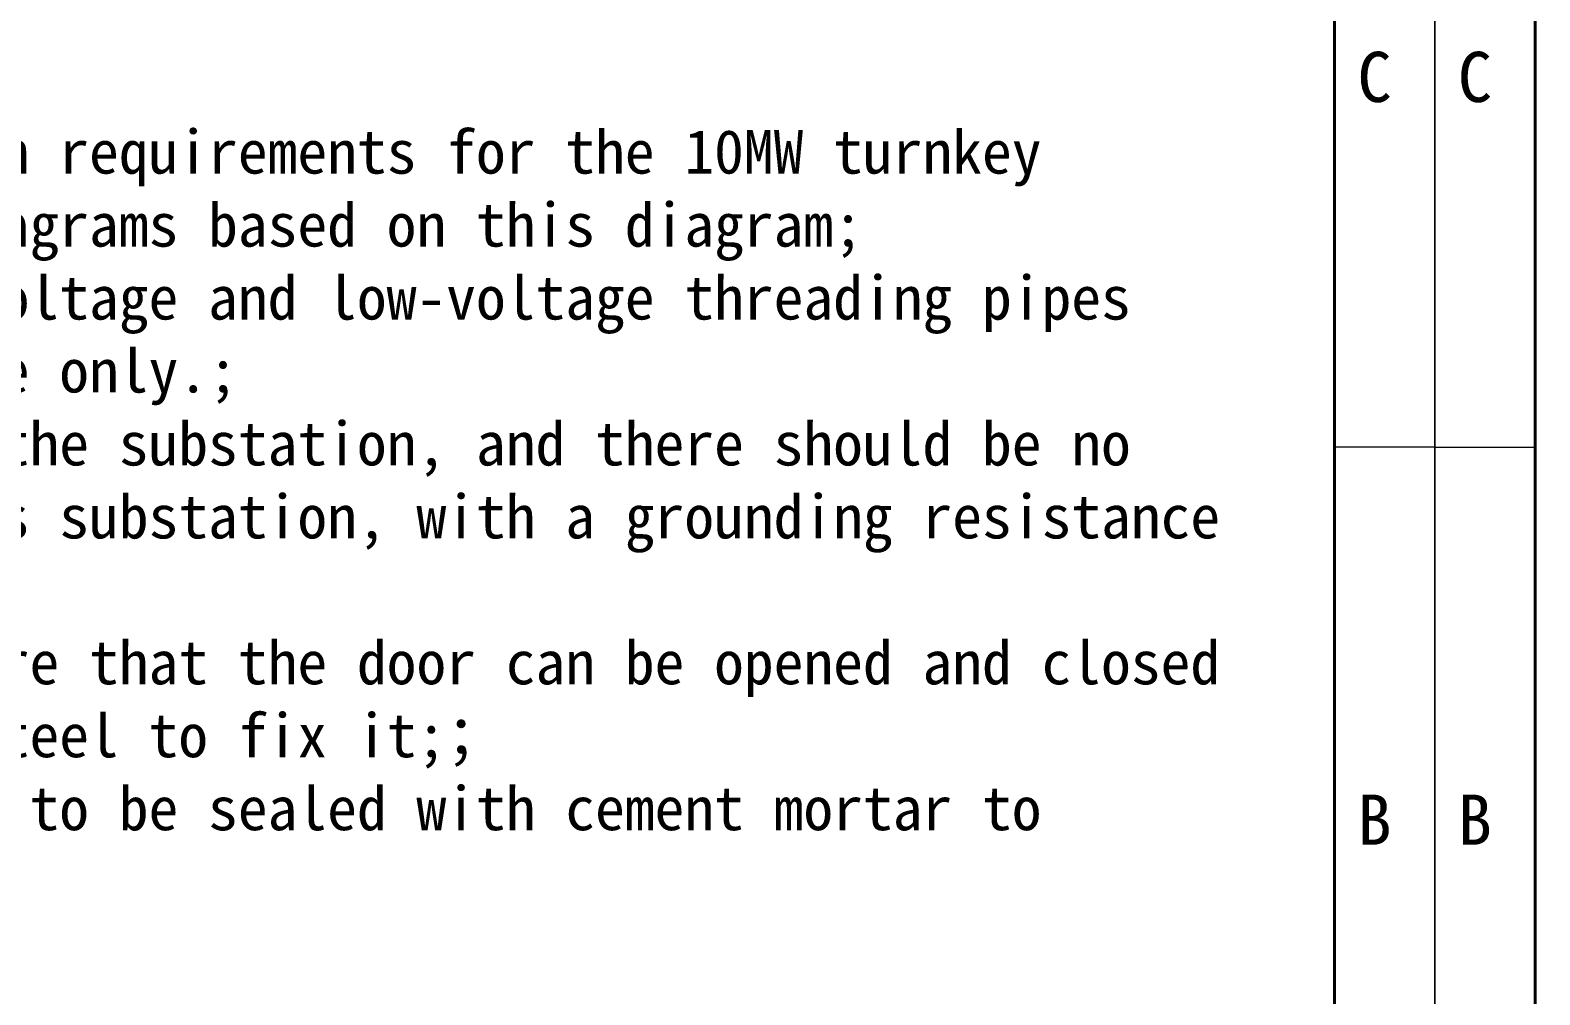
# Model space of a CAD drawing. Header units: millimetres. Extents: x 32496 to 166256, y 3504 to 23939.
# Drawn here: x 85483 to 90658, y 6753 to 10059 of the extents above; entities that cross this region are included whole.
import ezdxf
from ezdxf.enums import TextEntityAlignment as Align

# ---------------------------------------------------------------- set-up
doc = ezdxf.new("R2010")
doc.units = ezdxf.units.MM
doc.layers.get('0').update_dxf_attribs({"lineweight": 35})
doc.layers.add('FORM', color=7, linetype='Continuous', lineweight=18)
doc.layers.add('Text', color=7, linetype='Continuous', lineweight=15)
doc.styles.add('KEHUA', font='仿宋_GB2312.ttf')
doc.styles.get("Standard").update_dxf_attribs({"font": '仿宋_GB2312.ttf'})

# ---------------------------------------------------------------- blocks, each defined once
blk = doc.blocks.new('KH01-M017S_1_46')
at = {"layer": 'FORM', "color": 4}
for p, q in [((0, 74.5), (5, 74.5)), ((420, 74.5), (415, 74.5))]:
    blk.add_line(p, q, dxfattribs=at)
at = {"layer": 'FORM', "color": 6}
blk.add_lwpolyline([(0, 297), (420, 297), (420, 0), (0, 0)], close=True, dxfattribs=at)
at = {"layer": 'FORM', "color": 8, "lineweight": 40}
blk.add_lwpolyline([(5, 5), (415, 5), (415, 292), (5, 292)], close=True, dxfattribs=at)
at = {"layer": 'FORM', "color": 4, "style": 'KEHUA'}
for s, p in [('C', (1.139, 91.687)), ('C', (416.139, 91.687)), ('B', (1.139, 54.687)), ('B', (416.139, 54.687))]:
    blk.add_text(s, height=2.5, dxfattribs=at).set_placement(p)
for tag, p in [('设计者', (369.071, 43.93)), ('工程名称', (299.91, 37.585)), ('审核者', (369.071, 37.93)), ('标准化', (369.071, 31.93)), ('批准者', (369.071, 25.93))]:
    blk.add_attdef(tag, text='', height=2.5, dxfattribs=at).set_placement(p, align=Align.MIDDLE_LEFT)
for tag, p in [('图纸名称', (299.91, 30.82)), ('产品型号', (299.91, 24.82)), ('版本', (299.91, 18.638)), ('页码', (299.91, 12.638))]:
    blk.add_attdef(tag, p, '', height=2.5, dxfattribs=at)

msp = doc.modelspace()

# ---------------------------------------------------------------- block references
at = {"xscale": 68.80575516545142, "yscale": 68.80575516545137, "zscale": 68.80575516545137}
for p in [(61399.661, 3504.033), (90298.079, 3504.033)]:
    msp.add_blockref('KH01-M017S_1_46', p, dxfattribs=at)

# ---------------------------------------------------------------- texts
at = {"layer": 'Text', "insert": (79255.635, 8367.242), "char_height": 150, "width": 10806.5699, "attachment_point": 4}
msp.add_mtext('{\\C0; }Technical requirements:\\P{\\C0;1.}This is a foundation diagram,which describes the foundation requirements for the 10MW turnkey \\Psolution. Please produce corresponding civil construction diagrams based on this diagram;\\P{\\C0;2.}The number of diameter and installation position of high-voltage and low-voltage threading pipes \\Pare determined by the user, and this diagram is for reference only.{\\C0;;\\P3.}Bury a grounding grid (dashed line in the diagram) around the substation, and there should be no \\Pless than two grounding leads from the grounding grid to this substation, with a grounding resistance\\Pof no more than 4 ohms;{\\C0;；\\P4.}After the machine is installed in position, it should ensure that the door can be opened and closed smoothly, and then weld the base with the Embedded channel steel to fix it;{\\C0;；\\P5.}After the cable passes through, the cable entry hole needs to be sealed with cement mortar to \\Pprevent small animals from entering the transformer room;\\P{\\C0;6.}Open mounting foundation with no access manhole{\\C0;；}', dxfattribs=at)

doc.saveas('drawing.dxf')
